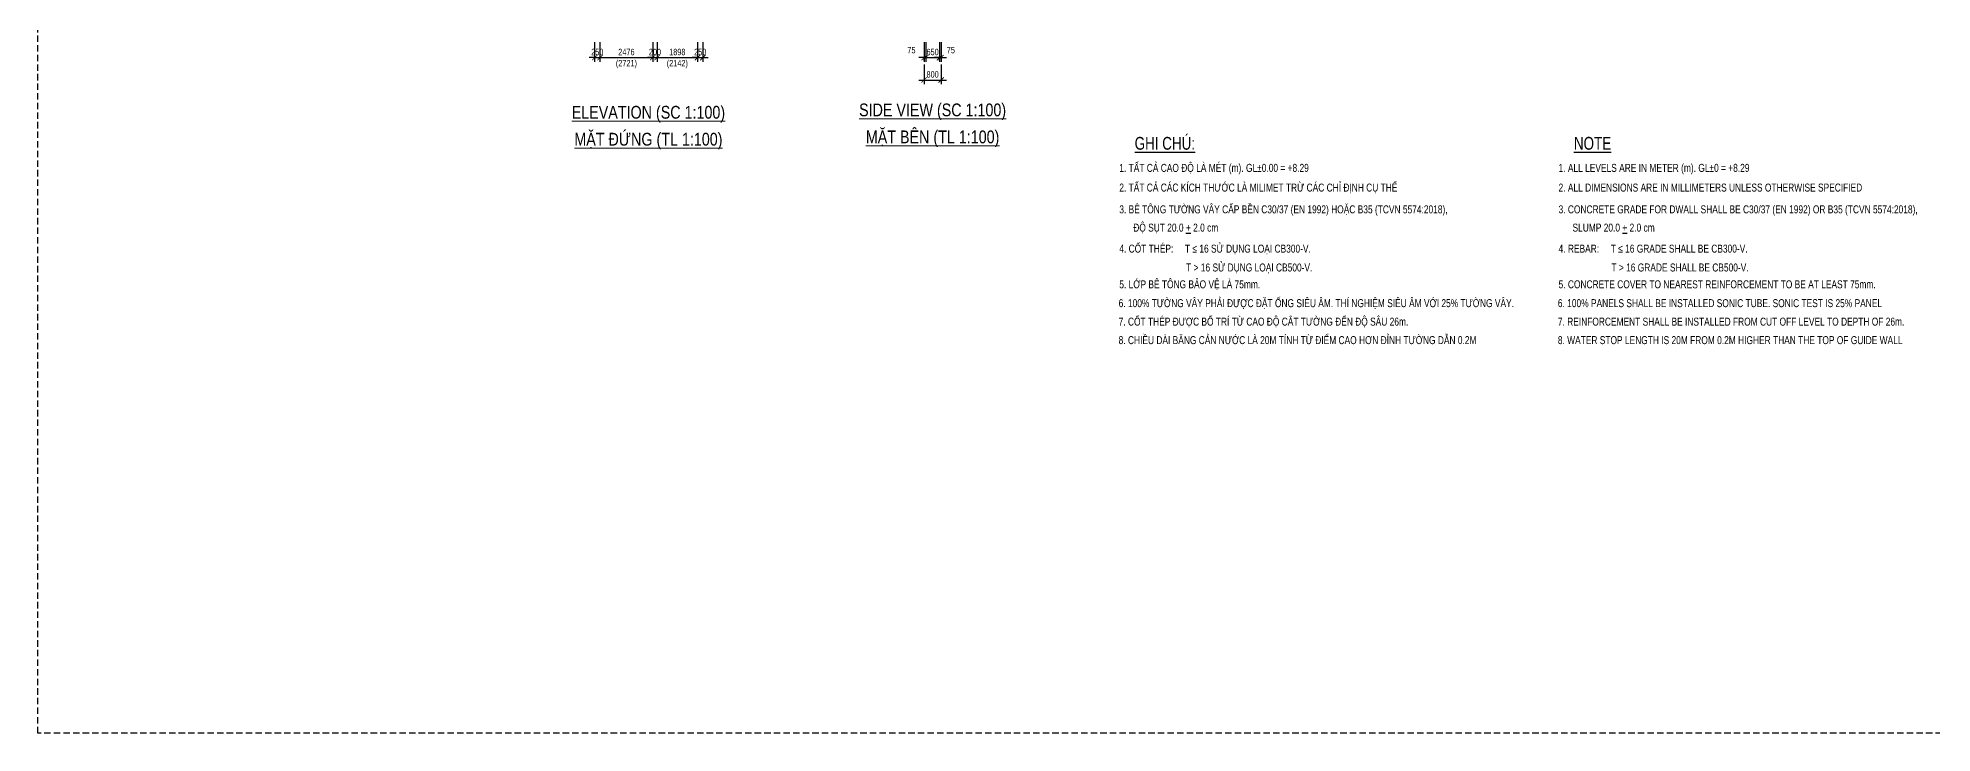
# Model space of a CAD drawing. Header units: millimetres. Extents: x 2611025 to 4139346, y -89870 to 101087.
# Drawn here: x 3686550 to 3775336, y -78018 to -45425 of the extents above; entities that cross this region are included whole.
import ezdxf
from ezdxf.enums import TextEntityAlignment as Align

# ---------------------------------------------------------------- set-up
doc = ezdxf.new("R2010")
doc.units = ezdxf.units.MM
doc.header["$LTSCALE"] = 1200
doc.header["$PDMODE"] = 35
doc.linetypes.add('HIDDEN', pattern=[0.375, 0.25, -0.125])
doc.layers.add('CDC.06.TEXT', color=2, linetype='Continuous')
doc.layers.add('CDC.11.NOTE', color=8, linetype='Continuous')
for name, color, linetype, lineweight in [('K-THUOC', 1, 'Continuous', 18), ('TCHI', 4, 'HIDDEN', 30), ('TEXTVN', 2, 'Continuous', 20)]:
    doc.layers.add(name, color=color, linetype=linetype, lineweight=lineweight)
doc.styles.add('DB_Arial', font='arial.ttf', dxfattribs={"width": 0.8})
doc.styles.add('SMTEXT', font='arial.ttf', dxfattribs={"width": 0.75})
doc.dimstyles.new('BSV1-100', dxfattribs={"dimtxt": 300, "dimasz": 250, "dimexe": 200, "dimexo": 0, "dimgap": 108, "dimtad": 1, "dimdec": 0, "dimdsep": 46, "dimtxsty": 'SMTEXT', "dimblk": 'ARCHTICK', "dimcen": 100, "dimdle": 250, "dimclrd": 256, "dimclre": 256, "dimclrt": 1, "dimadec": 0, "dimazin": 0, "dimtfac": 1, "dimtdec": 0, "dimtix": 1, "dimtmove": 2, "dimatfit": 3, "dimfxl": 720, "dimfxlon": 1, "dimtolj": 1, "dimtzin": 0, "dimarcsym": 0})

# ---------------------------------------------------------------- blocks, each defined once
blk = doc.blocks.new('A$C7e6bd379')
at = {"layer": 'CDC.06.TEXT', "linetype": 'Continuous', "style": 'SMTEXT', "width": 0.75}
for s, p in [('%%UGHI CHÚ:', (0, 480)), ('%%UNOTE', (16471, 480))]:
    blk.add_text(s, height=480, dxfattribs=at).set_placement(p, align=Align.TOP_LEFT)
at = {"layer": 'CDC.06.TEXT', "style": 'SMTEXT', "width": 0.75}
for s, p in [('1. TẤT CẢ CAO ĐỘ LÀ MÉT (m). GL%%P0.00 = +8.29 ', (-576, -831)), ('1. ALL LEVELS ARE IN METER (m). GL%%P0 = +8.29 ', (15895, -831)), ('2. TẤT CẢ CÁC KÍCH THƯỚC LÀ MILIMET TRỪ CÁC CHỈ ĐỊNH CỤ THỂ', (-576, -1570)), ('2. ALL DIMENSIONS ARE IN MILLIMETERS UNLESS OTHERWISE SPECIFIED', (15895, -1570)), ('3. BÊ TÔNG TƯỜNG VÂY CẤP BỀN C30/37 (EN 1992) HOẶC B35 (TCVN 5574:2018),', (-576, -2387)), ('3. CONCRETE GRADE FOR DWALL SHALL BE C30/37 (EN 1992) OR B35 (TCVN 5574:2018),', (15895, -2387)), ('ĐỘ SỤT 20.0 %%U+%%U 2.0 cm', (-53, -3072)), ('SLUMP 20.0 %%U+%%U 2.0 cm', (16418, -3072)), ('4. CỐT THÉP:     T ≤ 16 SỬ DỤNG LOẠI CB300-V.', (-576, -3860)), ('                             T > 16 SỬ DỤNG LOẠI CB500-V.', (-601, -4567)), ('4. REBAR:     T ≤ 16 GRADE SHALL BE CB300-V.', (15895, -3860)), ('5. LỚP BÊ TÔNG BẢO VỆ LÀ 75mm.', (-576, -5198)), ('5. CONCRETE COVER TO NEAREST REINFORCEMENT TO BE AT LEAST 75mm.', (15895, -5198)), ('                       T > 16 GRADE SHALL BE CB500-V.', (15869, -4567)), ('6. 100%%% TƯỜNG VÂY PHẢI ĐƯỢC ĐẶT ỐNG SIÊU ÂM. THÍ NGHIỆM SIÊU ÂM VỚI 25%%% TƯỜNG VÂY.', (-601, -5905)), ('6. 100%%% PANELS SHALL BE INSTALLED SONIC TUBE. SONIC TEST IS 25%%% PANEL ', (15869, -5905)), ('7. CỐT THÉP ĐƯỢC BỐ TRÍ TỪ CAO ĐỘ CẮT TƯỜNG ĐẾN ĐỘ SÂU 26m. ', (-601, -6598)), ('7. REINFORCEMENT SHALL BE INSTALLED FROM CUT OFF LEVEL TO DEPTH OF 26m. ', (15869, -6598)), ('8. CHIỀU DÀI BĂNG CẢN NƯỚC LÀ 20M TÍNH TỪ ĐIỂM CAO HƠN ĐỈNH TƯỜNG DẪN 0.2M', (-601, -7291)), ('8. WATER STOP LENGTH IS 20M FROM 0.2M HIGHER THAN THE TOP OF GUIDE WALL', (15869, -7291))]:
    blk.add_text(s, height=300, dxfattribs=at).set_placement(p)
blk = doc.blocks.new('_ArchTick')
at = {"color": 0, "linetype": 'ByBlock', "const_width": 0.15}
blk.add_lwpolyline([(-0.5, -0.5), (0.5, 0.5)], dxfattribs=at)
blk = doc.blocks.new('*D1347')
at = {"layer": 'Defpoints', "color": 0, "transparency": 16777216}
for p in [(3728087, -45900), (3728887, -45900), (3728887, -47400)]:
    blk.add_point(p, dxfattribs=at)
at = {"layer": 'K-THUOC', "lineweight": -2, "transparency": 16777216}
for p, q in [((3728087, -46680), (3728087, -47600)), ((3728887, -46680), (3728887, -47600)), ((3727837, -47400), (3729137, -47400))]:
    blk.add_line(p, q, dxfattribs=at)
at = {"layer": 'K-THUOC', "lineweight": -2, "transparency": 16777216, "xscale": 250, "yscale": 250, "zscale": 250, "rotation": 180}
blk.add_blockref('_ArchTick', (3728087, -47400), dxfattribs=at)
at = {"layer": 'K-THUOC', "lineweight": -2, "transparency": 16777216, "xscale": 250, "yscale": 250, "zscale": 250}
blk.add_blockref('_ArchTick', (3728887, -47400), dxfattribs=at)
at = {"layer": 'K-THUOC', "color": 1, "transparency": 16777216, "insert": (3728487, -47139), "char_height": 300, "attachment_point": 5, "style": 'SMTEXT'}
blk.add_mtext('\\A1;800', dxfattribs=at)
blk = doc.blocks.new('*D1348')
at = {"layer": 'Defpoints', "color": 0, "transparency": 16777216}
for p in [(3728087, -45600), (3728162, -45600), (3728162, -46350)]:
    blk.add_point(p, dxfattribs=at)
at = {"layer": 'K-THUOC', "lineweight": -2, "transparency": 16777216}
for p, q in [((3728087, -45630), (3728087, -46550)), ((3728162, -45630), (3728162, -46550)), ((3728087, -46350), (3727837, -46350)), ((3728087, -46350), (3728162, -46350)), ((3728162, -46350), (3728412, -46350))]:
    blk.add_line(p, q, dxfattribs=at)
at = {"layer": 'K-THUOC', "lineweight": -2, "transparency": 16777216, "xscale": 250, "yscale": 250, "zscale": 250}
blk.add_blockref('_ArchTick', (3728087, -46350), dxfattribs=at)
at = {"layer": 'K-THUOC', "lineweight": -2, "transparency": 16777216, "xscale": 250, "yscale": 250, "zscale": 250, "rotation": 180}
blk.add_blockref('_ArchTick', (3728162, -46350), dxfattribs=at)
at = {"layer": 'K-THUOC', "color": 1, "transparency": 16777216, "insert": (3727495, -46000), "char_height": 300, "attachment_point": 5, "style": 'SMTEXT'}
blk.add_mtext('\\A1;75', dxfattribs=at)
blk = doc.blocks.new('*D1349')
at = {"layer": 'Defpoints', "color": 0, "transparency": 16777216}
for p in [(3728162, -45600), (3728812, -45600), (3728812, -46350)]:
    blk.add_point(p, dxfattribs=at)
at = {"layer": 'K-THUOC', "lineweight": -2, "transparency": 16777216}
for p, q in [((3728162, -45630), (3728162, -46550)), ((3728812, -45630), (3728812, -46550)), ((3728162, -46350), (3727912, -46350)), ((3728162, -46350), (3728812, -46350)), ((3728812, -46350), (3729062, -46350))]:
    blk.add_line(p, q, dxfattribs=at)
at = {"layer": 'K-THUOC', "lineweight": -2, "transparency": 16777216, "xscale": 250, "yscale": 250, "zscale": 250}
blk.add_blockref('_ArchTick', (3728162, -46350), dxfattribs=at)
at = {"layer": 'K-THUOC', "lineweight": -2, "transparency": 16777216, "xscale": 250, "yscale": 250, "zscale": 250, "rotation": 180}
blk.add_blockref('_ArchTick', (3728812, -46350), dxfattribs=at)
at = {"layer": 'K-THUOC', "color": 1, "transparency": 16777216, "insert": (3728487, -46089), "char_height": 300, "attachment_point": 5, "style": 'SMTEXT'}
blk.add_mtext('\\A1;650', dxfattribs=at)
blk = doc.blocks.new('*D1350')
at = {"layer": 'Defpoints', "color": 0, "transparency": 16777216}
for p in [(3728812, -45600), (3728887, -45600), (3728887, -46350)]:
    blk.add_point(p, dxfattribs=at)
at = {"layer": 'K-THUOC', "lineweight": -2, "transparency": 16777216}
for p, q in [((3728812, -45630), (3728812, -46550)), ((3728887, -45630), (3728887, -46550)), ((3728812, -46350), (3728562, -46350)), ((3728812, -46350), (3728887, -46350)), ((3728887, -46350), (3729137, -46350))]:
    blk.add_line(p, q, dxfattribs=at)
at = {"layer": 'K-THUOC', "lineweight": -2, "transparency": 16777216, "xscale": 250, "yscale": 250, "zscale": 250}
blk.add_blockref('_ArchTick', (3728812, -46350), dxfattribs=at)
at = {"layer": 'K-THUOC', "lineweight": -2, "transparency": 16777216, "xscale": 250, "yscale": 250, "zscale": 250, "rotation": 180}
blk.add_blockref('_ArchTick', (3728887, -46350), dxfattribs=at)
at = {"layer": 'K-THUOC', "color": 1, "transparency": 16777216, "insert": (3729342, -46000), "char_height": 300, "attachment_point": 5, "style": 'SMTEXT'}
blk.add_mtext('\\A1;75', dxfattribs=at)
blk = doc.blocks.new('*D1396')
at = {"layer": 'Defpoints', "color": 0, "transparency": 16777216}
for p in [(3712647, -45600), (3712897, -45600), (3712897, -46350)]:
    blk.add_point(p, dxfattribs=at)
at = {"layer": 'K-THUOC', "lineweight": -2, "transparency": 16777216}
for p, q in [((3712647, -45630), (3712647, -46550)), ((3712897, -45630), (3712897, -46550)), ((3712647, -46350), (3712397, -46350)), ((3712647, -46350), (3712897, -46350)), ((3712897, -46350), (3713147, -46350))]:
    blk.add_line(p, q, dxfattribs=at)
at = {"layer": 'K-THUOC', "lineweight": -2, "transparency": 16777216, "xscale": 250, "yscale": 250, "zscale": 250}
blk.add_blockref('_ArchTick', (3712647, -46350), dxfattribs=at)
at = {"layer": 'K-THUOC', "lineweight": -2, "transparency": 16777216, "xscale": 250, "yscale": 250, "zscale": 250, "rotation": 180}
blk.add_blockref('_ArchTick', (3712897, -46350), dxfattribs=at)
at = {"layer": 'K-THUOC', "color": 1, "transparency": 16777216, "insert": (3712772, -46089), "char_height": 300, "attachment_point": 5, "style": 'SMTEXT'}
blk.add_mtext('\\A1;250', dxfattribs=at)
blk = doc.blocks.new('*D1397')
at = {"layer": 'Defpoints', "color": 0, "transparency": 16777216}
for p in [(3712897, -45600), (3715373, -45837), (3715373, -46350)]:
    blk.add_point(p, dxfattribs=at)
at = {"layer": 'K-THUOC', "lineweight": -2, "transparency": 16777216}
for p, q in [((3712897, -45630), (3712897, -46550)), ((3715373, -45837), (3715373, -46550)), ((3712647, -46350), (3715623, -46350))]:
    blk.add_line(p, q, dxfattribs=at)
at = {"layer": 'K-THUOC', "lineweight": -2, "transparency": 16777216, "xscale": 250, "yscale": 250, "zscale": 250, "rotation": 180}
blk.add_blockref('_ArchTick', (3712897, -46350), dxfattribs=at)
at = {"layer": 'K-THUOC', "lineweight": -2, "transparency": 16777216, "xscale": 250, "yscale": 250, "zscale": 250}
blk.add_blockref('_ArchTick', (3715373, -46350), dxfattribs=at)
at = {"layer": 'K-THUOC', "color": 1, "transparency": 16777216, "char_height": 300, "attachment_point": 5, "style": 'SMTEXT'}
for s, insert in [('\\A1;2476', (3714135, -46089)), ('\\A1;(2721)', (3714135, -46655))]:
    blk.add_mtext(s, dxfattribs=dict(at, insert=insert))
blk = doc.blocks.new('*D1398')
at = {"layer": 'Defpoints', "color": 0, "transparency": 16777216}
for p in [(3715373, -45600), (3715573, -45600), (3715573, -46350)]:
    blk.add_point(p, dxfattribs=at)
at = {"layer": 'K-THUOC', "lineweight": -2, "transparency": 16777216}
for p, q in [((3715373, -45630), (3715373, -46550)), ((3715573, -45630), (3715573, -46550)), ((3715373, -46350), (3715123, -46350)), ((3715373, -46350), (3715573, -46350)), ((3715573, -46350), (3715823, -46350))]:
    blk.add_line(p, q, dxfattribs=at)
at = {"layer": 'K-THUOC', "lineweight": -2, "transparency": 16777216, "xscale": 250, "yscale": 250, "zscale": 250}
blk.add_blockref('_ArchTick', (3715373, -46350), dxfattribs=at)
at = {"layer": 'K-THUOC', "lineweight": -2, "transparency": 16777216, "xscale": 250, "yscale": 250, "zscale": 250, "rotation": 180}
blk.add_blockref('_ArchTick', (3715573, -46350), dxfattribs=at)
at = {"layer": 'K-THUOC', "color": 1, "transparency": 16777216, "insert": (3715473, -46089), "char_height": 300, "attachment_point": 5, "style": 'SMTEXT'}
blk.add_mtext('\\A1;200', dxfattribs=at)
blk = doc.blocks.new('*D1399')
at = {"layer": 'Defpoints', "color": 0, "transparency": 16777216}
for p in [(3715573, -45600), (3717471, -45600), (3717471, -46350)]:
    blk.add_point(p, dxfattribs=at)
at = {"layer": 'K-THUOC', "lineweight": -2, "transparency": 16777216}
for p, q in [((3715573, -45630), (3715573, -46550)), ((3717471, -45630), (3717471, -46550)), ((3715323, -46350), (3717721, -46350))]:
    blk.add_line(p, q, dxfattribs=at)
at = {"layer": 'K-THUOC', "lineweight": -2, "transparency": 16777216, "xscale": 250, "yscale": 250, "zscale": 250, "rotation": 180}
blk.add_blockref('_ArchTick', (3715573, -46350), dxfattribs=at)
at = {"layer": 'K-THUOC', "lineweight": -2, "transparency": 16777216, "xscale": 250, "yscale": 250, "zscale": 250}
blk.add_blockref('_ArchTick', (3717471, -46350), dxfattribs=at)
at = {"layer": 'K-THUOC', "color": 1, "transparency": 16777216, "char_height": 300, "attachment_point": 5, "style": 'SMTEXT'}
for s, insert in [('\\A1;1898', (3716522, -46089)), ('\\A1;(2142)', (3716522, -46655))]:
    blk.add_mtext(s, dxfattribs=dict(at, insert=insert))
blk = doc.blocks.new('*D1400')
at = {"layer": 'Defpoints', "color": 0, "transparency": 16777216}
for p in [(3717471, -45600), (3717721, -45600), (3717721, -46350)]:
    blk.add_point(p, dxfattribs=at)
at = {"layer": 'K-THUOC', "lineweight": -2, "transparency": 16777216}
for p, q in [((3717471, -45630), (3717471, -46550)), ((3717721, -45630), (3717721, -46550)), ((3717471, -46350), (3717221, -46350)), ((3717471, -46350), (3717721, -46350)), ((3717721, -46350), (3717971, -46350))]:
    blk.add_line(p, q, dxfattribs=at)
at = {"layer": 'K-THUOC', "lineweight": -2, "transparency": 16777216, "xscale": 250, "yscale": 250, "zscale": 250}
blk.add_blockref('_ArchTick', (3717471, -46350), dxfattribs=at)
at = {"layer": 'K-THUOC', "lineweight": -2, "transparency": 16777216, "xscale": 250, "yscale": 250, "zscale": 250, "rotation": 180}
blk.add_blockref('_ArchTick', (3717721, -46350), dxfattribs=at)
at = {"layer": 'K-THUOC', "color": 1, "transparency": 16777216, "insert": (3717596, -46089), "char_height": 300, "attachment_point": 5, "style": 'SMTEXT'}
blk.add_mtext('\\A1;250', dxfattribs=at)

msp = doc.modelspace()

# ---------------------------------------------------------------- linework, layer by layer
at = {"layer": 'TCHI'}
msp.add_lwpolyline([(3686549.8, 17806.3), (3908096.7, 17806.3), (3908096.7, -78017.7), (3686549.8, -78017.7)], close=True, dxfattribs=at)

# ---------------------------------------------------------------- block references
at = {"layer": 'CDC.11.NOTE', "xscale": 1.25, "yscale": 1.25, "zscale": 1.25}
msp.add_blockref('A$C7e6bd379', (3737958.4, -50667.7), dxfattribs=at)

# ---------------------------------------------------------------- texts
at = {"layer": 'TEXTVN', "style": 'DB_Arial', "width": 0.8}
for s, p in [('%%UELEVATION (SC 1:100)', (3715166.5, -48987)), ('%%USIDE VIEW (SC 1:100)', (3728486.7, -48875.9)), ('%%UMẶT ĐỨNG (TL 1:100)', (3715166.5, -50187)), ('%%UMẶT BÊN (TL 1:100)', (3728486.7, -50075.9))]:
    msp.add_text(s, height=600, dxfattribs=at).set_placement(p, align=Align.MIDDLE)

# ---------------------------------------------------------------- dimensions: what is measured, and where the dimension line sits
at = {"layer": 'K-THUOC'}
for base, p1, p2, picture, middle in [((3712896.6, -46350), (3712646.6, -45600), (3712896.6, -45600), '*D1396', (3712771.6, -46088.8)), ((3715572.6, -46350), (3715372.6, -45600), (3715572.6, -45600), '*D1398', (3715472.6, -46088.8)), ((3717720.6, -46350), (3717470.6, -45600), (3717720.6, -45600), '*D1400', (3717595.6, -46088.8)), ((3728886.7, -47400), (3728086.7, -45900), (3728886.7, -45900), '*D1347', (3728486.7, -47138.8)), ((3728811.7, -46350), (3728161.7, -45600), (3728811.7, -45600), '*D1349', (3728486.7, -46088.8))]:
    dim = msp.add_linear_dim(base=base, p1=p1, p2=p2, dimstyle='BSV1-100', dxfattribs=at)
    dim.commit()
    dim.dimension.update_dxf_attribs({"geometry": picture, "text_midpoint": middle})
for base, p1, p2, text, picture, middle in [((3715372.6, -46350), (3712896.6, -45600), (3715372.6, -45836.7), '<>\\X(2721)', '*D1397', (3714134.6, -46350)), ((3717470.6, -46350), (3715572.6, -45600), (3717470.6, -45600), '<>\\X(2142)', '*D1399', (3716521.6, -46350))]:
    dim = msp.add_linear_dim(base=base, p1=p1, p2=p2, text=text, dimstyle='BSV1-100', dxfattribs=at)
    dim.commit()
    dim.dimension.update_dxf_attribs({"geometry": picture, "text_midpoint": middle})
for base, p1, p2, picture, middle in [((3728161.7, -46350), (3728086.7, -45600), (3728161.7, -45600), '*D1348', (3727495.4, -46000)), ((3728886.7, -46350), (3728811.7, -45600), (3728886.7, -45600), '*D1350', (3729342, -46000))]:
    dim = msp.add_linear_dim(base=base, p1=p1, p2=p2, dimstyle='BSV1-100', dxfattribs=at)
    dim.commit()
    dim.dimension.update_dxf_attribs({"geometry": picture, "text_midpoint": middle, "dimtype": 160})

doc.saveas('drawing.dxf')
